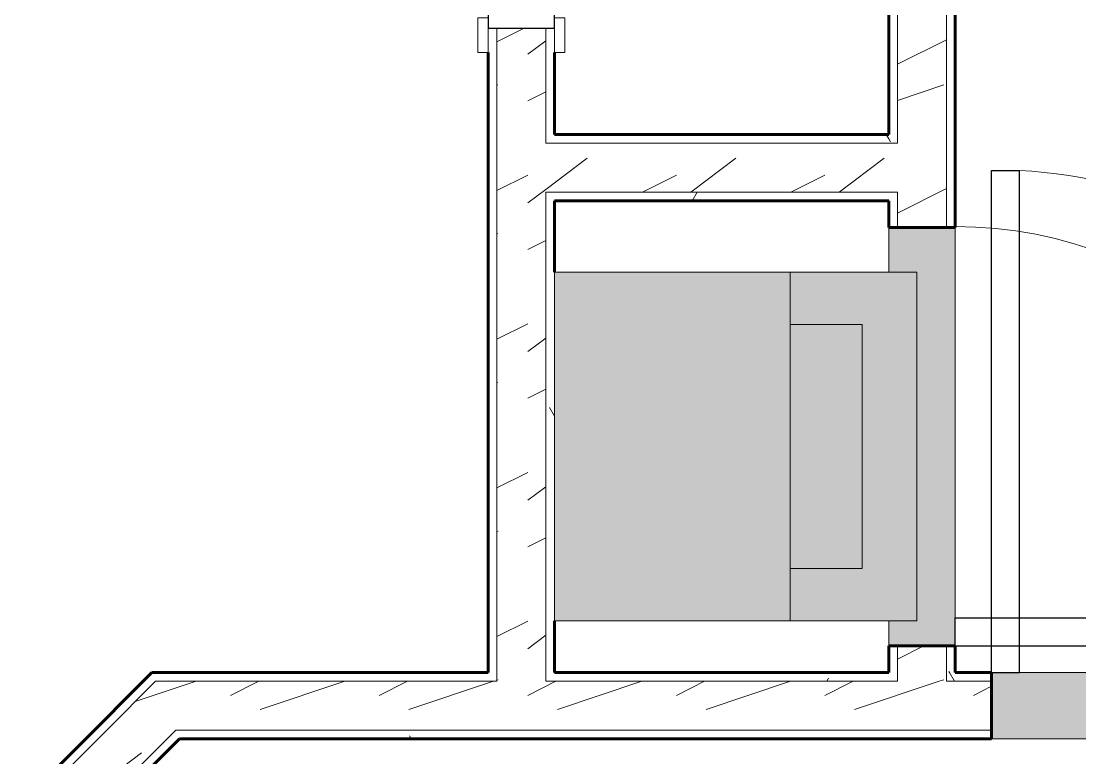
# Model space of a CAD drawing. Header units: inches. Extents: x -4061 to -1937, y 9836 to 11171.
# Drawn here: x -3479.5 to -3403.6, y 10241.6 to 10294.4 of the extents above; entities that cross this region are included whole.
import ezdxf

# ---------------------------------------------------------------- set-up
doc = ezdxf.new("R2010")
doc.units = ezdxf.units.IN
doc.header["$MEASUREMENT"] = 0
for name, color, linetype, lineweight in [('0-1', 7, 'Continuous', 5), ('0-2', 250, 'Continuous', 9), ('A-DOOR-1', 250, 'Continuous', 9), ('A-DOOR-2', 50, 'Continuous', 30), ('A-DOOR-FRAM-1', 50, 'Continuous', 30), ('A-WALL-1', 8, 'Continuous', 5), ('A-WALL-2', 10, 'Continuous', 60), ('A-WALL-3', 7, 'Continuous', 18), ('A-WALL-PATT-1', 250, 'Continuous', 9), ('A-WALL-PATT-2', 253, 'Continuous', 9), ('P-SANR-FIXT-1', 9, 'Continuous', 9), ('P-SANR-FIXT-2', 250, 'Continuous', 9)]:
    doc.layers.add(name, color=color, linetype=linetype, lineweight=lineweight)
pattern_1 = [(0, (-127.185, -364.175), (20.48, 5.12), [0.845, -14.515, 0.845, -14.515, -81.92]), (0, (-127.185, -364.175), (20.48, 5.12), [-30.72, 0.845, -29.875, 0.845, -14.515, -35.84]), (0, (-127.185, -364.175), (20.48, 5.12), [-76.8, 0.845, -9.395, 0.845, -24.755]), (120, (-119.505, -361.615), (-14.67405, 15.1762003), [0.845, -14.515, 0.845, -14.515, -81.92]), (120, (-119.505, -361.615), (-14.67405, 15.1762003), [-30.72, 0.845, -29.875, 0.845, -14.515, -35.84]), (120, (-119.505, -361.615), (-14.67405, 15.1762003), [-76.8, 0.845, -9.395, 0.845, -24.755]), (240, (-116.945, -351.375), (-5.80595, -20.2962003), [0.845, -14.515, 0.845, -14.515, -81.92]), (240, (-116.945, -351.375), (-5.80595, -20.2962003), [-30.72, 0.845, -29.875, 0.845, -14.515, -35.84]), (240, (-116.945, -351.375), (-5.80595, -20.2962003), [-76.8, 0.845, -9.395, 0.845, -24.755])]
pattern_2 = [(216.87, (-122.92, -353.513), (31.9871619, 21.32545714), [5.331, -47.981]), (206.565, (-116.522, -356.711), (-10.662476, -10.6620098), [11.921, -11.921]), (198.435, (-116.522, -362.043), (-21.3244936, -10.6625869), [6.744, -26.974])]

# ---------------------------------------------------------------- blocks, each defined once
blk = doc.blocks.new('Single-Flush - 36_ x 84_-1372824-ENLARGED RCP - 3RD FLOOR PLAN - WEST')
at = {"layer": 'A-DOOR-1'}
blk.add_arc((18, -2.375), 36.067, 180, 266.82115, dxfattribs=at)
at = {"layer": 'A-DOOR-2'}
for p, q in [((16, -2.375), (16, -38.386)), ((18, -2.375), (16, -2.375)), ((18, -2.375), (18, -38.386)), ((18, -38.386), (16, -38.386))]:
    blk.add_line(p, q, dxfattribs=at)
blk = doc.blocks.new('Stacked Washer and Dryer - 26_x25_ - Private-1352637-ENLARGED RCP - 3RD FLOOR PLAN - WEST')
at = {"layer": 'P-SANR-FIXT-1'}
blk.add_hatch(color=256, dxfattribs=at).paths.add_polyline_path([(26, -12.5), (26, 12.5), (0, 12.5), (0, -12.5)], flags=0)
at = {"layer": 'P-SANR-FIXT-2'}
for p, q in [((26, 12.5), (0, 12.5)), ((0, -12.5), (0, 12.5)), ((16.90625, 12.5), (16.90625, -12.5)), ((26, 12.5), (26, -12.5)), ((16.90625, 8.75), (22.09375, 8.75)), ((22.09375, 8.75), (22.09375, -8.75)), ((22.09375, -8.75), (16.90625, -8.75)), ((0, -12.5), (26, -12.5))]:
    blk.add_line(p, q, dxfattribs=at)
blk = doc.blocks.new('FOLDING_SLIDING CLOSET - 42_ x 80_-1372832-ENLARGED RCP - 3RD FLOOR PLAN - WEST')
at = {"layer": 'A-DOOR-1'}
for p, q in [((-21.25, 3), (-23.75, 3)), ((-23.75, 3), (-23.75, 2.25)), ((-21.25, 2.25), (-21.25, 3)), ((23.75, 3), (21.25, 3)), ((21.25, 3), (21.25, 2.25)), ((23.75, 2.25), (23.75, 3)), ((-23.75, 2.25), (-21.25, 2.25)), ((21.25, 2.25), (23.75, 2.25)), ((-21.25, -2.5), (-23.75, -2.5)), ((-23.75, -2.5), (-23.75, -3.25)), ((-21.25, -3.25), (-21.25, -2.5)), ((23.75, -2.5), (21.25, -2.5)), ((21.25, -2.5), (21.25, -3.25)), ((23.75, -3.25), (23.75, -2.5)), ((-23.75, -3.25), (-21.25, -3.25)), ((21.25, -3.25), (23.75, -3.25))]:
    blk.add_line(p, q, dxfattribs=at)
at = {"layer": 'A-DOOR-2'}
for p, q in [((1, 2.25), (-21, 2.25)), ((-21, 2.25), (-21, 0.875)), ((1, 0.875), (1, 2.25)), ((-21, 0.875), (1, 0.875)), ((21, 0.875), (-1, 0.875)), ((-1, 0.875), (-1, -0.5)), ((21, -0.5), (21, 0.875)), ((-1, -0.5), (21, -0.5))]:
    blk.add_line(p, q, dxfattribs=at)
at = {"layer": 'A-DOOR-FRAM-1'}
for p, q in [((-21, 2.25), (-22, 2.25)), ((-22, 2.25), (-22, -2.5)), ((-21, -2.5), (-21, 2.25)), ((21, 2.25), (21, -2.5)), ((22, 2.25), (21, 2.25)), ((22, -2.5), (22, 2.25)), ((-22, -2.5), (-21, -2.5)), ((21, -2.5), (22, -2.5))]:
    blk.add_line(p, q, dxfattribs=at)
blk = doc.blocks.new('Single-Flush - 30_ x 84_-1372884-ENLARGED RCP - 3RD FLOOR PLAN - WEST')
at = {"layer": 'A-DOOR-1'}
blk.add_arc((15, 2.375), 30.067, 93.81407, 180, dxfattribs=at)
at = {"layer": 'A-DOOR-2'}
for p, q in [((13, 2.375), (13, 32.375)), ((15, 32.375), (13, 32.375)), ((15, 2.375), (15, 32.375)), ((15, 2.375), (13, 2.375))]:
    blk.add_line(p, q, dxfattribs=at)
blk = doc.blocks.new('Single-Flush - 36_ x 84_-1372839-ENLARGED RCP - 3RD FLOOR PLAN - WEST')
at = {"layer": 'A-DOOR-1'}
blk.add_arc((18, 2.375), 36.067, 93.17885, 180, dxfattribs=at)
at = {"layer": 'A-DOOR-2'}
for p, q in [((16, 2.375), (16, 38.386)), ((18, 38.386), (16, 38.386)), ((18, 2.375), (18, 38.386)), ((18, 2.375), (16, 2.375))]:
    blk.add_line(p, q, dxfattribs=at)
blk = doc.blocks.new('CTR - 1st Phase - Unit Layouts_rvt-1-ENLARGED RCP - 3RD FLOOR PLAN - WEST')
at = {"layer": 'A-WALL-1'}
for points in [[(-3416.649, 10249.657), (-3412.524, 10249.657), (-3412.524, 10279.657), (-3417.274, 10279.657), (-3417.274, 10276.449), (-3415.274, 10276.449), (-3415.274, 10251.449), (-3417.274, 10251.449), (-3417.274, 10249.657)], [(-3409.899, 10242.989), (-3373.899, 10242.989), (-3373.899, 10247.739), (-3409.899, 10247.739), (-3409.899, 10243.614)]]:
    blk.add_hatch(color=256, dxfattribs=at).paths.add_polyline_path(points, flags=0)
at = {"layer": 'A-WALL-PATT-1'}
h = blk.add_hatch(dxfattribs=at)
h.set_pattern_fill('FP_1', color=256, style=0, pattern_type=2)
h.set_pattern_definition(pattern_1)
h.paths.add_polyline_path([(-3417.274, 10247.739), (-3416.649, 10247.739), (-3416.649, 10249.657), (-3417.274, 10249.657)], flags=0)
h.paths.add_polyline_path([(-3417.274, 10279.657), (-3416.649, 10279.657), (-3416.649, 10282.199), (-3417.274, 10282.199), (-3417.274, 10281.574)], flags=0)
h.paths.add_polyline_path([(-3416.649, 10285.699), (-3416.649, 10346.833), (-3417.274, 10346.833), (-3417.274, 10285.699)], flags=0)
h = blk.add_hatch(dxfattribs=at)
h.set_pattern_fill('FP_1', color=256, style=0, pattern_type=2)
h.set_pattern_definition(pattern_1)
h.paths.add_polyline_path([(-3413.149, 10247.739), (-3412.524, 10247.739), (-3412.524, 10249.657), (-3413.149, 10249.657), (-3413.149, 10247.888)], flags=0)
h.paths.add_polyline_path([(-3412.524, 10279.657), (-3412.524, 10340.764), (-3413.149, 10340.764), (-3413.149, 10279.657)], flags=0)
h.paths.add_polyline_path([(-3412.524, 10344.264), (-3412.524, 10345.589), (-3413.149, 10346.214), (-3413.149, 10344.264)], flags=0)
h = blk.add_hatch(dxfattribs=at)
h.set_pattern_fill('FP_1', color=256, style=0, pattern_type=2)
h.set_pattern_definition(pattern_1)
h.paths.add_polyline_path([(-3446.024, 10247.739), (-3445.399, 10247.739), (-3445.399, 10293.949), (-3446.024, 10293.949), (-3446.024, 10282.199)], flags=0)
h.paths.add_polyline_path([(-3446.024, 10337.949), (-3445.399, 10337.949), (-3445.399, 10345.589), (-3446.024, 10345.589), (-3446.024, 10339.554)], flags=0)
h = blk.add_hatch(dxfattribs=at)
h.set_pattern_fill('FP_1', color=256, style=0, pattern_type=2)
h.set_pattern_definition(pattern_1)
h.paths.add_polyline_path([(-3441.899, 10247.739), (-3441.274, 10247.739), (-3441.274, 10282.199), (-3441.899, 10282.199), (-3441.899, 10282.108)], flags=0)
h.paths.add_polyline_path([(-3441.274, 10285.699), (-3441.274, 10293.949), (-3441.899, 10293.949), (-3441.899, 10285.699)], flags=0)
h.paths.add_polyline_path([(-3441.899, 10337.949), (-3441.274, 10337.949), (-3441.274, 10345.589), (-3441.899, 10345.589), (-3441.899, 10341.016)], flags=0)
h = blk.add_hatch(dxfattribs=at)
h.set_pattern_fill('FP_1', color=256, style=0, pattern_type=2)
h.set_pattern_definition(pattern_1)
h.paths.add_polyline_path([(-3441.274, 10285.699), (-3417.274, 10285.699), (-3417.274, 10286.324), (-3441.274, 10286.324)], flags=0)
h = blk.add_hatch(dxfattribs=at)
h.set_pattern_fill('FP_1', color=256, style=0, pattern_type=2)
h.set_pattern_definition(pattern_1)
h.paths.add_polyline_path([(-3441.274, 10281.574), (-3417.274, 10281.574), (-3417.274, 10282.199), (-3441.274, 10282.199)], flags=0)
h = blk.add_hatch(dxfattribs=at)
h.set_pattern_fill('FP_1', color=256, style=0, pattern_type=2)
h.set_pattern_definition(pattern_1)
h.paths.add_polyline_path([(-3470.781, 10247.114), (-3445.399, 10247.114), (-3445.399, 10247.739), (-3470.156, 10247.739)], flags=0)
h.paths.add_polyline_path([(-3441.899, 10247.114), (-3416.649, 10247.114), (-3416.649, 10247.739), (-3441.899, 10247.739)], flags=0)
h.paths.add_polyline_path([(-3413.149, 10247.114), (-3409.899, 10247.114), (-3409.899, 10247.739), (-3413.149, 10247.739)], flags=0)
h.paths.add_polyline_path([(-3341.724, 10247.114), (-3341.724, 10247.739), (-3373.899, 10247.739), (-3373.899, 10247.114), (-3350.246, 10247.114)], flags=0)
h = blk.add_hatch(dxfattribs=at)
h.set_pattern_fill('FP_1', color=256, style=0, pattern_type=2)
h.set_pattern_definition(pattern_1)
h.paths.add_polyline_path([(-3522.874, 10194.138), (-3504.31, 10212.702), (-3504.752, 10213.144), (-3522.874, 10195.022), (-3522.874, 10194.397)], flags=0)
h.paths.add_polyline_path([(-3478.854, 10238.158), (-3469.897, 10247.114), (-3470.781, 10247.114), (-3479.296, 10238.6)], flags=0)
h = blk.add_hatch(dxfattribs=at)
h.set_pattern_fill('FP_1', color=256, style=0, pattern_type=2)
h.set_pattern_definition(pattern_1)
h.paths.add_polyline_path([(-3468.188, 10242.989), (-3409.899, 10242.989), (-3409.899, 10243.614), (-3468.447, 10243.614), (-3469.072, 10242.989), (-3468.447, 10242.989)], flags=0)
h.paths.add_polyline_path([(-3373.899, 10242.989), (-3341.724, 10242.989), (-3341.724, 10243.614), (-3373.899, 10243.614)], flags=0)
h = blk.add_hatch(dxfattribs=at)
h.set_pattern_fill('FP_1', color=256, style=0, pattern_type=2)
h.set_pattern_definition(pattern_1)
h.paths.add_polyline_path([(-3518.749, 10192.429), (-3507.58, 10203.598), (-3508.022, 10204.04), (-3518.749, 10193.313)], flags=0)
h.paths.add_polyline_path([(-3505.105, 10206.073), (-3501.393, 10209.785), (-3501.835, 10210.227), (-3505.547, 10206.515)], flags=0)
h.paths.add_polyline_path([(-3475.937, 10235.241), (-3468.188, 10242.989), (-3469.072, 10242.989), (-3476.379, 10235.683)], flags=0)
at = {"layer": 'A-WALL-PATT-2'}
h = blk.add_hatch(dxfattribs=at)
h.set_pattern_fill('FP_2', color=256, style=0, pattern_type=2)
h.set_pattern_definition(pattern_2)
h.paths.add_polyline_path([(-3415.274, 10247.114), (-3413.149, 10247.114), (-3413.149, 10249.657), (-3416.649, 10249.657), (-3416.649, 10247.114)], flags=0)
h.paths.add_polyline_path([(-3413.149, 10279.657), (-3413.149, 10346.214), (-3413.774, 10346.833), (-3416.649, 10346.833), (-3416.649, 10279.657), (-3415.274, 10279.657)], flags=0)
h = blk.add_hatch(dxfattribs=at)
h.set_pattern_fill('FP_2', color=256, style=0, pattern_type=2)
h.set_pattern_definition(pattern_2)
h.paths.add_polyline_path([(-3442.22, 10247.114), (-3441.899, 10247.114), (-3441.899, 10293.949), (-3445.399, 10293.949), (-3445.399, 10247.114)], flags=0)
h.paths.add_polyline_path([(-3445.399, 10337.949), (-3441.899, 10337.949), (-3441.899, 10345.589), (-3445.399, 10345.589), (-3445.399, 10339.278)], flags=0)
h = blk.add_hatch(dxfattribs=at)
h.set_pattern_fill('FP_2', color=256, style=0, pattern_type=2)
h.set_pattern_definition(pattern_2)
h.paths.add_polyline_path([(-3434.774, 10282.199), (-3416.649, 10282.199), (-3416.649, 10285.699), (-3441.899, 10285.699), (-3441.899, 10282.199), (-3441.274, 10282.199)], flags=0)
h = blk.add_hatch(dxfattribs=at)
h.set_pattern_fill('FP_2', color=256, style=0, pattern_type=2)
h.set_pattern_definition(pattern_2)
h.paths.add_polyline_path([(-3468.447, 10243.614), (-3409.899, 10243.614), (-3409.899, 10247.114), (-3469.897, 10247.114), (-3473.397, 10243.614), (-3469.897, 10243.614)], flags=0)
h.paths.add_polyline_path([(-3341.724, 10243.614), (-3341.724, 10247.114), (-3373.899, 10247.114), (-3373.899, 10243.614), (-3350.246, 10243.614)], flags=0)
h = blk.add_hatch(dxfattribs=at)
h.set_pattern_fill('FP_2', color=256, style=0, pattern_type=2)
h.set_pattern_definition(pattern_2)
h.paths.add_polyline_path([(-3519.374, 10192.688), (-3501.835, 10210.227), (-3504.31, 10212.702), (-3519.374, 10197.638), (-3519.374, 10192.739)], flags=0)
h.paths.add_polyline_path([(-3476.379, 10235.683), (-3468.447, 10243.614), (-3473.397, 10243.614), (-3478.854, 10238.158)], flags=0)
at = {"layer": 'A-WALL-2'}
for p, q in [((-3417.274, 10286.324), (-3417.274, 10346.833)), ((-3412.524, 10340.139), (-3412.524, 10279.657)), ((-3446.024, 10247.739), (-3446.024, 10292.199)), ((-3441.274, 10292.199), (-3441.274, 10286.324)), ((-3441.274, 10286.324), (-3417.274, 10286.324)), ((-3417.274, 10281.574), (-3441.274, 10281.574)), ((-3441.274, 10281.574), (-3441.274, 10276.449)), ((-3417.274, 10279.657), (-3417.274, 10281.574)), ((-3412.524, 10279.657), (-3417.274, 10279.657)), ((-3441.274, 10251.449), (-3441.274, 10247.739)), ((-3417.274, 10247.739), (-3417.274, 10249.657)), ((-3417.274, 10249.657), (-3412.524, 10249.657)), ((-3412.524, 10249.657), (-3412.524, 10247.739)), ((-3470.781, 10247.114), (-3470.156, 10247.739)), ((-3470.156, 10247.739), (-3446.024, 10247.739)), ((-3441.274, 10247.739), (-3417.274, 10247.739)), ((-3412.524, 10247.739), (-3409.899, 10247.739)), ((-3409.899, 10247.739), (-3409.899, 10242.989)), ((-3474.906, 10242.989), (-3470.781, 10247.114)), ((-3479.296, 10238.6), (-3474.906, 10242.989)), ((-3468.188, 10242.989), (-3475.937, 10235.241)), ((-3409.899, 10242.989), (-3468.188, 10242.989))]:
    blk.add_line(p, q, dxfattribs=at)
at = {"layer": 'A-WALL-3'}
for p, q in [((-3416.649, 10285.699), (-3416.649, 10346.833)), ((-3413.149, 10279.657), (-3413.149, 10340.764)), ((-3445.399, 10293.949), (-3445.399, 10247.739)), ((-3441.899, 10293.949), (-3441.899, 10285.699)), ((-3441.899, 10285.699), (-3441.274, 10285.699)), ((-3417.274, 10285.699), (-3441.274, 10285.699)), ((-3416.649, 10285.699), (-3417.274, 10285.699)), ((-3441.899, 10282.199), (-3441.274, 10282.199)), ((-3441.899, 10282.199), (-3441.899, 10247.739)), ((-3417.274, 10282.199), (-3441.274, 10282.199)), ((-3416.649, 10282.199), (-3417.274, 10282.199)), ((-3416.649, 10279.657), (-3416.649, 10282.199)), ((-3417.274, 10279.657), (-3417.274, 10276.449)), ((-3412.524, 10249.657), (-3412.524, 10279.657)), ((-3417.274, 10251.449), (-3417.274, 10249.657)), ((-3416.649, 10247.739), (-3416.649, 10249.657)), ((-3413.149, 10247.739), (-3413.149, 10249.657)), ((-3445.399, 10247.739), (-3445.399, 10247.114)), ((-3441.899, 10247.739), (-3441.899, 10247.114)), ((-3416.649, 10247.739), (-3416.649, 10247.114)), ((-3413.149, 10247.739), (-3413.149, 10247.114)), ((-3373.899, 10247.739), (-3409.899, 10247.739)), ((-3469.897, 10247.114), (-3473.397, 10243.614)), ((-3445.399, 10247.114), (-3469.897, 10247.114)), ((-3416.649, 10247.114), (-3441.899, 10247.114)), ((-3409.899, 10247.114), (-3413.149, 10247.114)), ((-3473.397, 10243.614), (-3474.022, 10242.989)), ((-3468.447, 10243.614), (-3469.072, 10242.989)), ((-3409.899, 10243.614), (-3468.447, 10243.614)), ((-3478.854, 10238.158), (-3474.022, 10242.989)), ((-3476.379, 10235.683), (-3469.072, 10242.989)), ((-3409.899, 10242.989), (-3373.899, 10242.989))]:
    blk.add_line(p, q, dxfattribs=at)
at = {"layer": '0-2'}
for name, p, rotation in [('FOLDING_SLIDING CLOSET - 42_ x 80_-1372832-ENLARGED RCP - 3RD FLOOR PLAN - WEST', (-3443.774, 10315.949), 90.00000000000006), ('Single-Flush - 36_ x 84_-1372839-ENLARGED RCP - 3RD FLOOR PLAN - WEST', (-3516.72, 10290.2), 225.0000000000024), ('Single-Flush - 36_ x 84_-1372824-ENLARGED RCP - 3RD FLOOR PLAN - WEST', (-3391.899, 10245.364), 180), ('Single-Flush - 30_ x 84_-1372884-ENLARGED RCP - 3RD FLOOR PLAN - WEST', (-3414.899, 10264.657), 269.9999999999993)]:
    blk.add_blockref(name, p, dxfattribs=dict(at, rotation=rotation))
blk.add_blockref('Stacked Washer and Dryer - 26_x25_ - Private-1352637-ENLARGED RCP - 3RD FLOOR PLAN - WEST', (-3441.274, 10263.949), dxfattribs=at)

msp = doc.modelspace()

# ---------------------------------------------------------------- block references
at = {"layer": '0-1'}
msp.add_blockref('CTR - 1st Phase - Unit Layouts_rvt-1-ENLARGED RCP - 3RD FLOOR PLAN - WEST', (0, 0), dxfattribs=at)

doc.saveas('drawing.dxf')
